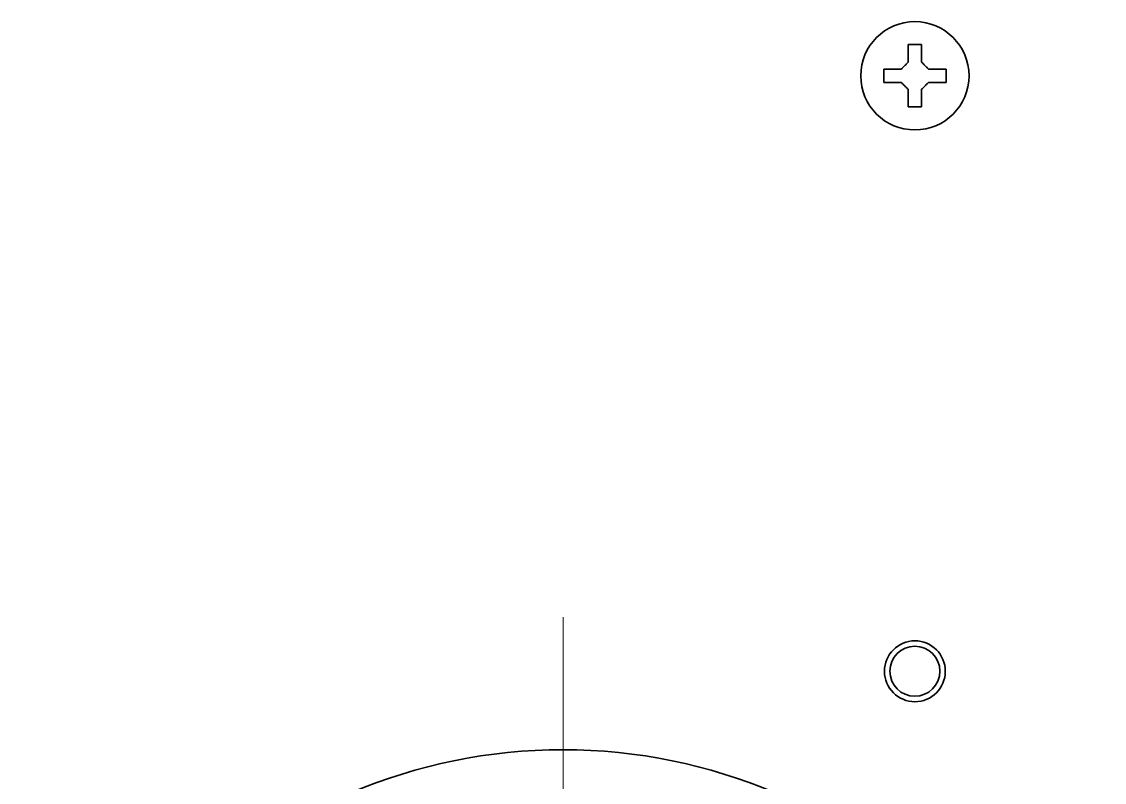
# Model space of a CAD drawing. Extents: x 5997 to 10491, y -672 to 3708.
# Drawn here: x 8991.1 to 9071.1, y 2833.1 to 2889.3 of the extents above; entities that cross this region are included whole.
import ezdxf

# ---------------------------------------------------------------- set-up
doc = ezdxf.new("R2010")
doc.units = 0
doc.header["$LTSCALE"] = 5
doc.layers.get('0').update_dxf_attribs({"linetype": 'CONTINUOUS', "lineweight": 0})
doc.layers.add('1', color=7, linetype='CONTINUOUS', true_color=0xffffff)

msp = doc.modelspace()

# ---------------------------------------------------------------- linework, layer by layer
at = {"color": 1}
msp.add_line((9031.073, 2845.326), (9031.073, 2745.326), dxfattribs=at)
at = {"layer": '1', "color": 7, "linetype": 'Continuous', "lineweight": 35}
for p, q in [((9054.773, 2885.326), (9054.773, 2885.826)), ((9059.373, 2885.826), (9059.373, 2885.326)), ((9054.773, 2884.826), (9054.773, 2885.326)), ((9059.373, 2885.326), (9059.373, 2884.826))]:
    msp.add_line(p, q, dxfattribs=at)
for centre, radius in [((9057.073, 2885.326), 4), ((9057.073, 2841.326), 1.85)]:
    msp.add_circle(centre, radius, dxfattribs=at)
for centre, radius, start, end in [((9057.073, 2841.326), 2.25, 0, 180), ((9057.073, 2841.326), 2.25, 180, 0), ((9031.073, 2795.526), 40, 0, 180)]:
    msp.add_arc(centre, radius, start, end, dxfattribs=at)
for points in [[(9056.573, 2886.326), (9056.573, 2886.38), (9056.573, 2886.489), (9056.573, 2886.65), (9056.573, 2886.809), (9056.573, 2886.964), (9056.573, 2887.116), (9056.573, 2887.273), (9056.573, 2887.439), (9056.573, 2887.562), (9056.573, 2887.626)], [(9056.573, 2887.626), (9056.74, 2887.626), (9057.073, 2887.626), (9057.406, 2887.626), (9057.573, 2887.626)], [(9056.073, 2885.826), (9056.097, 2885.85), (9056.144, 2885.897), (9056.215, 2885.969), (9056.287, 2886.04), (9056.358, 2886.112), (9056.43, 2886.183), (9056.501, 2886.255), (9056.549, 2886.302), (9056.573, 2886.326)], [(9057.573, 2886.326), (9057.599, 2886.3), (9057.65, 2886.249), (9057.724, 2886.175), (9057.796, 2886.103), (9057.866, 2886.033), (9057.935, 2885.964), (9058.004, 2885.895), (9058.05, 2885.849), (9058.073, 2885.826)], [(9058.073, 2885.826), (9058.127, 2885.826), (9058.235, 2885.826), (9058.397, 2885.826), (9058.556, 2885.826), (9058.711, 2885.826), (9058.863, 2885.826), (9059.019, 2885.826), (9059.186, 2885.826), (9059.309, 2885.826), (9059.373, 2885.826)], [(9056.073, 2884.826), (9056.019, 2884.826), (9055.91, 2884.826), (9055.749, 2884.826), (9055.59, 2884.826), (9055.435, 2884.826), (9055.283, 2884.826), (9055.126, 2884.826), (9054.96, 2884.826), (9054.837, 2884.826), (9054.773, 2884.826)], [(9056.573, 2884.326), (9056.547, 2884.352), (9056.496, 2884.403), (9056.422, 2884.477), (9056.35, 2884.549), (9056.28, 2884.619), (9056.211, 2884.688), (9056.142, 2884.757), (9056.096, 2884.803), (9056.073, 2884.826)], [(9058.073, 2884.826), (9058.049, 2884.802), (9058.002, 2884.755), (9057.93, 2884.684), (9057.859, 2884.612), (9057.787, 2884.541), (9057.716, 2884.469), (9057.644, 2884.398), (9057.597, 2884.35), (9057.573, 2884.326)], [(9057.573, 2884.326), (9057.573, 2884.272), (9057.573, 2884.164), (9057.573, 2884.002), (9057.573, 2883.843), (9057.573, 2883.688), (9057.573, 2883.536), (9057.573, 2883.38), (9057.573, 2883.213), (9057.573, 2883.09), (9057.573, 2883.026)], [(9057.573, 2883.026), (9057.406, 2883.026), (9057.073, 2883.026), (9056.74, 2883.026), (9056.573, 2883.026)]]:
    msp.add_open_spline(points, degree=3, dxfattribs=at)
for points in [[(9057.573, 2887.626), (9057.573, 2887.423), (9057.573, 2887.213), (9057.573, 2886.888), (9057.573, 2886.778), (9057.573, 2886.555), (9057.573, 2886.441), (9057.573, 2886.326)], [(9054.773, 2885.826), (9054.976, 2885.826), (9055.186, 2885.826), (9055.51, 2885.826), (9055.62, 2885.826), (9055.844, 2885.826), (9055.958, 2885.826), (9056.073, 2885.826)], [(9059.373, 2884.826), (9059.17, 2884.826), (9058.96, 2884.826), (9058.635, 2884.826), (9058.525, 2884.826), (9058.302, 2884.826), (9058.188, 2884.826), (9058.073, 2884.826)], [(9056.573, 2883.026), (9056.573, 2883.229), (9056.573, 2883.439), (9056.573, 2883.764), (9056.573, 2883.874), (9056.573, 2884.097), (9056.573, 2884.211), (9056.573, 2884.326)]]:
    msp.add_open_spline(points, degree=3, knots=[0, 0, 0, 0, 0.5, 0.5, 0.75, 0.75, 1, 1, 1, 1], dxfattribs=at)

doc.saveas('drawing.dxf')
